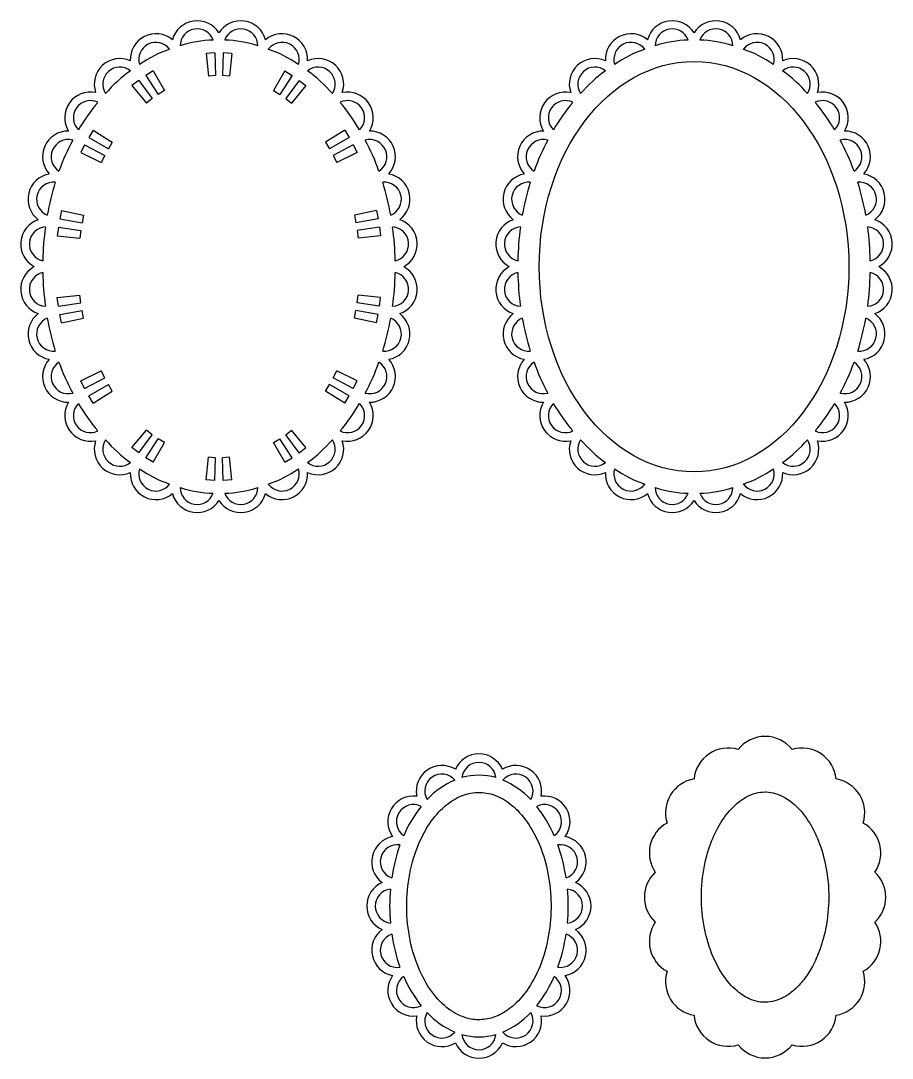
# Model space of a CAD drawing. Extents: x -339 to 88, y -388 to -143.
# Drawn here: x -339.1 to -135.2, y -388.1 to -145.4 of the extents above; entities that cross this region are included whole.
import ezdxf

# ---------------------------------------------------------------- set-up
doc = ezdxf.new("R2010")
doc.units = 0
doc.layers.get('0').update_dxf_attribs({"linetype": 'CONTINUOUS'})

msp = doc.modelspace()

# ---------------------------------------------------------------- linework, layer by layer
for p, q in [((-293.72, -152.89), (-295.72, -153.03)), ((-293.72, -152.89), (-293.54, -158.19)), ((-291.72, -152.89), (-291.9, -158.19)), ((-289.72, -153.03), (-291.72, -152.89)), ((-295.72, -153.03), (-295.18, -158.3)), ((-289.72, -153.03), (-290.26, -158.3)), ((-308.14, -157.11), (-309.86, -158.17)), ((-308.14, -157.11), (-305.5, -161.71)), ((-277.3, -157.11), (-279.94, -161.71)), ((-277.3, -157.11), (-275.59, -158.17)), ((-311.5, -159.31), (-313.09, -160.54)), ((-311.5, -159.31), (-308.36, -163.58)), ((-309.86, -158.17), (-306.96, -162.6)), ((-293.54, -158.19), (-295.18, -158.3)), ((-290.26, -158.3), (-291.9, -158.19)), ((-275.59, -158.17), (-278.49, -162.6)), ((-273.94, -159.31), (-277.08, -163.58)), ((-273.94, -159.31), (-272.36, -160.54)), ((-313.09, -160.54), (-309.72, -164.64)), ((-305.5, -161.71), (-306.96, -162.6)), ((-279.94, -161.71), (-278.49, -162.6)), ((-272.36, -160.54), (-275.72, -164.64)), ((-308.36, -163.58), (-309.72, -164.64)), ((-277.08, -163.58), (-275.72, -164.64)), ((-322.15, -170.93), (-323.19, -172.65)), ((-322.15, -170.93), (-317.68, -173.77)), ((-263.29, -170.93), (-267.77, -173.77)), ((-263.29, -170.93), (-262.25, -172.65)), ((-324.16, -174.39), (-325.06, -176.18)), ((-324.16, -174.39), (-319.47, -176.87)), ((-323.19, -172.65), (-318.6, -175.3)), ((-317.68, -173.77), (-318.6, -175.3)), ((-267.77, -173.77), (-266.84, -175.3)), ((-262.25, -172.65), (-266.84, -175.3)), ((-261.29, -174.39), (-265.97, -176.87)), ((-261.29, -174.39), (-260.38, -176.18)), ((-325.06, -176.18), (-320.29, -178.48)), ((-319.47, -176.87), (-320.29, -178.48)), ((-265.97, -176.87), (-265.16, -178.48)), ((-260.38, -176.18), (-265.16, -178.48)), ((-329.61, -189.74), (-329.99, -191.7)), ((-329.99, -191.7), (-324.77, -192.61)), ((-329.61, -189.74), (-324.42, -190.81)), ((-324.42, -190.81), (-324.77, -192.61)), ((-255.83, -189.74), (-261.02, -190.81)), ((-261.02, -190.81), (-260.68, -192.61)), ((-255.46, -191.7), (-260.68, -192.61)), ((-255.83, -189.74), (-255.46, -191.7)), ((-330.3, -193.68), (-330.55, -195.66)), ((-330.3, -193.68), (-325.05, -194.43)), ((-255.14, -193.68), (-260.39, -194.43)), ((-255.14, -193.68), (-254.89, -195.66)), ((-330.55, -195.66), (-325.29, -196.25)), ((-325.05, -194.43), (-325.29, -196.25)), ((-260.39, -194.43), (-260.16, -196.25)), ((-254.89, -195.66), (-260.16, -196.25)), ((-330.55, -210.11), (-325.29, -209.52)), ((-330.3, -212.1), (-330.55, -210.11)), ((-325.05, -211.35), (-325.29, -209.52)), ((-260.39, -211.35), (-260.16, -209.52)), ((-254.89, -210.11), (-260.16, -209.52)), ((-255.14, -212.1), (-254.89, -210.11)), ((-330.3, -212.1), (-325.05, -211.35)), ((-329.99, -214.07), (-324.77, -213.16)), ((-324.42, -214.96), (-324.77, -213.16)), ((-261.02, -214.96), (-260.68, -213.16)), ((-255.46, -214.07), (-260.68, -213.16)), ((-255.14, -212.1), (-260.39, -211.35)), ((-329.61, -216.04), (-329.99, -214.07)), ((-329.61, -216.04), (-324.42, -214.96)), ((-255.83, -216.04), (-261.02, -214.96)), ((-255.83, -216.04), (-255.46, -214.07)), ((-325.06, -229.59), (-320.29, -227.29)), ((-319.47, -228.9), (-320.29, -227.29)), ((-265.97, -228.9), (-265.16, -227.29)), ((-260.38, -229.59), (-265.16, -227.29)), ((-324.16, -231.38), (-325.06, -229.59)), ((-324.16, -231.38), (-319.47, -228.9)), ((-323.19, -233.13), (-318.6, -230.47)), ((-317.68, -232), (-318.6, -230.47)), ((-267.77, -232), (-266.84, -230.47)), ((-262.25, -233.13), (-266.84, -230.47)), ((-261.29, -231.38), (-265.97, -228.9)), ((-261.29, -231.38), (-260.38, -229.59)), ((-322.15, -234.84), (-317.68, -232)), ((-263.29, -234.84), (-267.77, -232)), ((-322.15, -234.84), (-323.19, -233.13)), ((-263.29, -234.84), (-262.25, -233.13)), ((-313.09, -245.23), (-309.72, -241.14)), ((-311.5, -246.46), (-308.36, -242.19)), ((-308.36, -242.19), (-309.72, -241.14)), ((-277.08, -242.19), (-275.72, -241.14)), ((-273.94, -246.46), (-277.08, -242.19)), ((-272.36, -245.23), (-275.72, -241.14)), ((-309.86, -247.61), (-306.96, -243.17)), ((-308.14, -248.66), (-305.5, -244.06)), ((-305.5, -244.06), (-306.96, -243.17)), ((-279.94, -244.06), (-278.49, -243.17)), ((-277.3, -248.66), (-279.94, -244.06)), ((-275.59, -247.61), (-278.49, -243.17)), ((-311.5, -246.46), (-313.09, -245.23)), ((-295.72, -252.74), (-295.18, -247.47)), ((-293.54, -247.58), (-295.18, -247.47)), ((-290.26, -247.47), (-291.9, -247.58)), ((-289.72, -252.74), (-290.26, -247.47)), ((-273.94, -246.46), (-272.36, -245.23)), ((-308.14, -248.66), (-309.86, -247.61)), ((-293.72, -252.88), (-293.54, -247.58)), ((-291.72, -252.88), (-291.9, -247.58)), ((-277.3, -248.66), (-275.59, -247.61)), ((-293.72, -252.88), (-295.72, -252.74)), ((-289.72, -252.74), (-291.72, -252.88))]:
    msp.add_line(p, q)
for centre, radius, start, end in [((-297.82, -151.36), 6, 31.8852, 165.0518), ((-287.63, -151.36), 6, 14.9482, 148.1148), ((-186.65, -151.36), 6, 31.8852, 165.0518), ((-176.46, -151.36), 6, 14.9482, 148.1148), ((-297.82, -151.26), 4, 20.1578, 179.6301), ((-287.63, -151.26), 4, 0.3699, 159.8422), ((-186.65, -151.26), 4, 20.1578, 179.6301), ((-176.46, -151.26), 4, 0.3699, 159.8422), ((-307.48, -154.4), 6, 49.869, 183.0356), ((-307.48, -154.4), 4, 36.4488, 196.9311), ((-293.33, -176.98), 27.11, 91.5451, 108.2428), ((-292.12, -176.98), 27.11, 71.7572, 88.4549), ((-277.96, -154.4), 6, 356.9644, 130.131), ((-277.96, -154.4), 4, 343.0689, 143.5512), ((-196.31, -154.4), 6, 49.869, 183.0356), ((-196.31, -154.4), 4, 36.4488, 196.9311), ((-182.16, -176.98), 27.11, 91.5451, 108.2428), ((-180.95, -176.98), 27.11, 71.7572, 88.4549), ((-166.79, -154.4), 6, 356.9644, 130.131), ((-166.79, -154.4), 4, 343.0689, 143.5512), ((-294.55, -180.12), 29.73, 109.0706, 124.3092), ((-290.9, -180.12), 29.73, 55.6908, 70.9294), ((-183.38, -180.12), 29.73, 109.0706, 124.3092), ((-179.73, -180.12), 29.73, 55.6908, 70.9294), ((-315.91, -160.2), 6, 66.0076, 199.1741), ((-269.53, -160.2), 6, 340.8259, 113.9924), ((-204.74, -160.2), 6, 66.0076, 199.1741), ((-158.36, -160.2), 6, 340.8259, 113.9924), ((-315.91, -160.2), 4, 51.7307, 212.9998), ((-291.71, -186.73), 36.78, 126.205, 138.5255), ((-269.53, -160.2), 4, 327.0002, 128.2693), ((-293.73, -186.73), 36.78, 41.4745, 53.795), ((-204.74, -160.2), 4, 51.7307, 212.9998), ((-180.54, -186.73), 36.78, 126.205, 138.5255), ((-158.36, -160.2), 4, 327.0002, 128.2693), ((-182.56, -186.73), 36.78, 41.4745, 53.795), ((-322.81, -168.04), 6, 78.2096, 211.3762), ((-262.64, -168.04), 6, 328.6238, 101.7904), ((-211.64, -168.04), 6, 78.2096, 211.3762), ((-151.47, -168.04), 6, 328.6238, 101.7904), ((-322.81, -168.04), 4, 64.1022, 225.578), ((-285.62, -194.23), 46.29, 139.9478, 149.7324), ((-262.64, -168.04), 4, 314.422, 115.8978), ((-299.82, -194.23), 46.29, 30.2676, 40.0522), ((-211.64, -168.04), 4, 64.1022, 225.578), ((-174.46, -194.23), 46.29, 139.9478, 149.7324), ((-151.47, -168.04), 4, 314.422, 115.8978), ((-188.65, -194.23), 46.29, 30.2676, 40.0522), ((-328.01, -177.16), 6, 89.2107, 222.3772), ((-257.43, -177.16), 6, 317.6228, 90.7893), ((-216.84, -177.16), 6, 89.2107, 222.3772), ((-146.26, -177.16), 6, 317.6228, 90.7893), ((-328.01, -177.16), 4, 74.6694, 237.4476), ((-277.64, -199.53), 55.85, 151.9976, 160.1194), ((-257.43, -177.16), 4, 302.5524, 105.3306), ((-307.8, -199.53), 55.85, 19.8806, 28.0024), ((-216.84, -177.16), 4, 74.6694, 237.4476), ((-166.48, -199.53), 55.85, 151.9976, 160.1194), ((-146.26, -177.16), 4, 302.5524, 105.3306), ((-196.63, -199.53), 55.85, 19.8806, 28.0024), ((-331.41, -187.12), 6, 99.8963, 233.0629), ((-254.03, -187.12), 6, 306.9371, 80.1037), ((-220.24, -187.12), 6, 99.8963, 233.0629), ((-142.86, -187.12), 6, 306.9371, 80.1037), ((-331.41, -187.12), 4, 84.6673, 247.9136), ((-270.54, -201.97), 63.36, 162.7095, 169.8713), ((-254.03, -187.12), 4, 292.0864, 95.3327), ((-314.9, -201.97), 63.36, 10.1287, 17.2905), ((-220.24, -187.12), 4, 84.6673, 247.9136), ((-159.37, -201.97), 63.36, 162.7095, 169.8713), ((-142.86, -187.12), 4, 292.0864, 95.3327), ((-203.73, -201.97), 63.36, 10.1287, 17.2905), ((-333.11, -197.6), 6, 108.5397, 241.7063), ((-333.11, -197.6), 4, 93.5013, 257.8306), ((-266.51, -202.65), 67.45, 172.2979, 179.034), ((-252.33, -197.6), 4, 282.1694, 86.4987), ((-318.93, -202.65), 67.45, 0.966, 7.7021), ((-252.33, -197.6), 6, 298.2937, 71.4603), ((-221.94, -197.6), 6, 108.5397, 241.7063), ((-221.94, -197.6), 4, 93.5013, 257.8306), ((-155.34, -202.65), 67.45, 172.2979, 179.034), ((-141.17, -197.6), 4, 282.1694, 86.4987), ((-207.76, -202.65), 67.45, 0.966, 7.7021), ((-141.17, -197.6), 6, 298.2937, 71.4603), ((-333.11, -208.17), 6, 118.2937, 251.4603), ((-252.33, -208.17), 6, 288.5397, 61.7063), ((-221.94, -208.17), 6, 118.2937, 251.4603), ((-141.17, -208.17), 6, 288.5397, 61.7063), ((-333.11, -208.17), 4, 102.1694, 266.4987), ((-266.51, -203.12), 67.45, 180.966, 187.7021), ((-252.33, -208.17), 4, 273.5013, 77.8306), ((-318.93, -203.12), 67.45, 352.2979, 359.034), ((-221.94, -208.17), 4, 102.1694, 266.4987), ((-155.34, -203.12), 67.45, 180.966, 187.7021), ((-141.17, -208.17), 4, 273.5013, 77.8306), ((-207.76, -203.12), 67.45, 352.2979, 359.034), ((-331.41, -218.65), 6, 126.9371, 260.1037), ((-331.41, -218.65), 4, 112.0864, 275.3327), ((-270.54, -203.8), 63.36, 190.1287, 197.2905), ((-254.03, -218.65), 4, 264.6673, 67.9136), ((-314.9, -203.8), 63.36, 342.7095, 349.8713), ((-254.03, -218.65), 6, 279.8963, 53.0629), ((-220.24, -218.65), 6, 126.9371, 260.1037), ((-220.24, -218.65), 4, 112.0864, 275.3327), ((-159.37, -203.8), 63.36, 190.1287, 197.2905), ((-142.86, -218.65), 4, 264.6673, 67.9136), ((-203.73, -203.8), 63.36, 342.7095, 349.8713), ((-142.86, -218.65), 6, 279.8963, 53.0629), ((-328.01, -228.61), 6, 137.6228, 270.7893), ((-328.01, -228.61), 4, 122.5524, 285.3306), ((-277.64, -206.25), 55.85, 199.8806, 208.0024), ((-257.43, -228.61), 4, 254.6695, 57.4476), ((-307.8, -206.25), 55.85, 331.9976, 340.1194), ((-257.43, -228.61), 6, 269.2107, 42.3772), ((-216.84, -228.61), 6, 137.6228, 270.7893), ((-216.84, -228.61), 4, 122.5524, 285.3306), ((-166.48, -206.25), 55.85, 199.8806, 208.0024), ((-146.26, -228.61), 4, 254.6695, 57.4476), ((-196.63, -206.25), 55.85, 331.9976, 340.1194), ((-146.26, -228.61), 6, 269.2107, 42.3772), ((-322.81, -237.73), 6, 148.6238, 281.7904), ((-322.81, -237.73), 4, 134.422, 295.8978), ((-285.62, -211.54), 46.29, 210.2676, 220.0522), ((-262.64, -237.73), 4, 244.1022, 45.578), ((-299.82, -211.54), 46.29, 319.9478, 329.7324), ((-262.64, -237.73), 6, 258.2096, 31.3762), ((-211.64, -237.73), 6, 148.6238, 281.7904), ((-211.64, -237.73), 4, 134.422, 295.8978), ((-174.46, -211.54), 46.29, 210.2676, 220.0522), ((-151.47, -237.73), 4, 244.1022, 45.578), ((-188.65, -211.54), 46.29, 319.9478, 329.7324), ((-151.47, -237.73), 6, 258.2096, 31.3762), ((-315.91, -245.58), 6, 160.8259, 293.9924), ((-315.91, -245.58), 4, 147.0002, 308.2693), ((-291.71, -219.04), 36.78, 221.4745, 233.795), ((-269.53, -245.58), 4, 231.7307, 32.9998), ((-293.73, -219.04), 36.78, 306.205, 318.5255), ((-269.53, -245.58), 6, 246.0076, 19.1741), ((-204.74, -245.58), 6, 160.8259, 293.9924), ((-204.74, -245.58), 4, 147.0002, 308.2693), ((-180.54, -219.04), 36.78, 221.4745, 233.795), ((-158.36, -245.58), 4, 231.7307, 32.9998), ((-182.56, -219.04), 36.78, 306.205, 318.5255), ((-158.36, -245.58), 6, 246.0076, 19.1741), ((-307.48, -251.38), 6, 176.9644, 310.131), ((-307.48, -251.38), 4, 163.0689, 323.5512), ((-294.55, -225.65), 29.73, 235.6908, 250.9294), ((-277.96, -251.38), 6, 229.869, 3.0356), ((-277.96, -251.38), 4, 216.4488, 16.9311), ((-290.9, -225.65), 29.73, 289.0706, 304.3092), ((-196.31, -251.38), 6, 176.9644, 310.131), ((-196.31, -251.38), 4, 163.0689, 323.5512), ((-183.38, -225.65), 29.73, 235.6908, 250.9294), ((-166.79, -251.38), 6, 229.869, 3.0356), ((-166.79, -251.38), 4, 216.4488, 16.9311), ((-179.73, -225.65), 29.73, 289.0706, 304.3092), ((-297.82, -254.51), 4, 180.3699, 339.8422), ((-293.33, -228.8), 27.11, 251.7572, 268.4549), ((-287.63, -254.51), 4, 200.1578, 359.6301), ((-292.12, -228.8), 27.11, 271.5451, 288.2428), ((-186.65, -254.51), 4, 180.3699, 339.8422), ((-182.16, -228.8), 27.11, 251.7572, 268.4549), ((-176.46, -254.51), 4, 200.1578, 359.6301), ((-180.95, -228.8), 27.11, 271.5451, 288.2428), ((-297.82, -254.41), 6, 194.9482, 328.1148), ((-287.63, -254.41), 6, 211.8852, 345.0518), ((-186.65, -254.41), 6, 194.9482, 328.1148), ((-176.46, -254.41), 6, 211.8852, 345.0518), ((-164.92, -320.78), 8, 38.0099, 141.9867), ((-173.59, -323.5), 8, 72.8302, 174.575), ((-156.26, -323.5), 8, 5.425, 107.1698), ((-231.89, -322.87), 6, 23.4167, 156.5833), ((-240.56, -325.58), 6, 58.2336, 191.4001), ((-231.89, -322.87), 4, 6.3255, 173.6707), ((-223.23, -325.58), 6, 348.5963, 121.7629), ((-240.56, -325.58), 4, 40.3597, 209.6629), ((-231.89, -336.28), 14.41, 73.9861, 106.0101), ((-223.23, -325.58), 4, 330.3336, 139.6368), ((-180.24, -330.63), 8, 99.4163, 197.4612), ((-149.6, -330.63), 8, 342.5388, 80.5837), ((-230.03, -340.62), 19.15, 113.0053, 137.0173), ((-233.76, -340.62), 19.15, 42.9827, 66.9947), ((-247.21, -332.72), 6, 82.5912, 215.7578), ((-216.57, -332.72), 6, 324.2387, 97.4052), ((-247.21, -332.72), 4, 63.3467, 235.0826), ((-221.72, -347.91), 30.22, 141.6294, 156.7999), ((-216.57, -332.72), 4, 304.9139, 116.6497), ((-242.06, -347.91), 30.22, 23.2001, 38.3706), ((-184.01, -340.04), 8, 118.9102, 214.1932), ((-145.84, -340.04), 8, 325.8068, 61.0898), ((-250.98, -342.12), 6, 100.6136, 233.7802), ((-212.81, -342.12), 6, 306.2163, 79.3829), ((-250.98, -342.12), 4, 81.2071, 250.6951), ((-212.17, -351.83), 40.56, 160.3156, 171.5867), ((-212.81, -342.12), 4, 289.3013, 98.7894), ((-251.61, -351.83), 40.56, 8.4133, 19.6844), ((-185.17, -350.38), 8, 133.0036, 226.9963), ((-144.68, -350.38), 8, 313.0037, 46.9964), ((-252.14, -352.47), 6, 113.4167, 246.5833), ((-211.65, -352.47), 6, 293.4167, 66.5833), ((-252.14, -352.47), 4, 96.78, 263.2181), ((-208.06, -352.47), 44.72, 174.9038, 185.0943), ((-211.65, -352.47), 4, 276.7783, 83.2165), ((-255.72, -352.47), 44.72, 354.9057, 5.0962), ((-184.01, -360.73), 8, 145.8068, 241.0898), ((-145.84, -360.73), 8, 298.9102, 34.1932), ((-250.98, -362.82), 6, 126.2198, 259.3864), ((-250.98, -362.82), 4, 109.308, 278.7864), ((-212.17, -353.11), 40.56, 188.4133, 199.6844), ((-212.81, -362.82), 4, 261.21, 70.6885), ((-251.61, -353.11), 40.56, 340.3156, 351.5867), ((-212.81, -362.82), 6, 280.6101, 53.7766), ((-247.21, -372.22), 6, 144.2422, 277.4088), ((-216.58, -372.22), 6, 262.5877, 35.7543), ((-180.24, -370.13), 8, 162.5388, 260.5837), ((-149.6, -370.13), 8, 279.4163, 17.4612), ((-247.21, -372.22), 4, 124.9247, 296.6445), ((-221.72, -357.03), 30.22, 203.2001, 218.3706), ((-216.58, -372.22), 4, 243.352, 55.0718), ((-242.06, -357.03), 30.22, 321.6294, 336.7999), ((-240.56, -379.35), 6, 168.5999, 301.7664), ((-240.56, -379.35), 4, 150.346, 319.6347), ((-230.03, -364.32), 19.15, 222.9827, 246.9947), ((-223.23, -379.36), 6, 238.23, 11.3966), ((-223.23, -379.36), 4, 220.3617, 29.6505), ((-233.76, -364.32), 19.15, 293.0053, 317.0173), ((-173.59, -377.27), 8, 185.425, 287.1698), ((-156.26, -377.27), 8, 252.8302, 354.575), ((-231.89, -382.07), 4, 186.3335, 353.6787), ((-231.89, -368.66), 14.41, 253.9899, 286.0139), ((-231.89, -382.07), 6, 203.4167, 336.5833), ((-164.92, -379.99), 8, 218.0133, 321.9901)]:
    msp.add_arc(centre, radius, start, end)
msp.add_ellipse((-181.55, -202.89), major_axis=(0, 48.01), ratio=0.754686)
for points, knots in [([(-231.89, -325.87), (-233.16, -325.87), (-234.43, -326.1), (-236.98, -327.07), (-238.27, -327.81), (-240.75, -329.82), (-241.94, -331.1), (-244.13, -334.14), (-245.11, -335.9), (-246.86, -340.01), (-247.59, -342.4), (-248.56, -347.43), (-248.8, -350.06), (-248.77, -355.31), (-248.5, -357.93), (-247.48, -362.93), (-246.73, -365.3), (-244.84, -369.59), (-243.71, -371.5), (-241.19, -374.7), (-239.81, -375.99), (-237, -377.89), (-235.57, -378.51), (-233.01, -379.07), (-231.88, -379.13), (-229.62, -378.88), (-228.48, -378.57), (-226.2, -377.53), (-225.07, -376.8), (-222.79, -374.85), (-221.65, -373.6), (-219.49, -370.53), (-218.49, -368.69), (-216.83, -364.63), (-216.18, -362.41), (-215.28, -357.77), (-215.03, -355.35), (-214.98, -350.5), (-215.17, -348.07), (-215.97, -343.38), (-216.57, -341.13), (-218.15, -336.97), (-219.11, -335.08), (-221.28, -331.77), (-222.49, -330.37), (-225.02, -328.14), (-226.34, -327.31), (-228.97, -326.2), (-230.28, -325.91), (-231.69, -325.87), (-231.79, -325.87), (-231.89, -325.87)], [0, 0, 0, 0, 0.253277, 0.253277, 0.506554, 0.506554, 0.759831, 0.759831, 1.013108, 1.013108, 1.295787, 1.295787, 1.578466, 1.578466, 1.861144, 1.861144, 2.143823, 2.143823, 2.426502, 2.426502, 2.709181, 2.709181, 2.991859, 2.991859, 3.217718, 3.217718, 3.443576, 3.443576, 3.669435, 3.669435, 3.912533, 3.912533, 4.173728, 4.173728, 4.434923, 4.434923, 4.696118, 4.696118, 4.957313, 4.957313, 5.218508, 5.218508, 5.479703, 5.479703, 5.740898, 5.740898, 6.002093, 6.002093, 6.263288, 6.263288, 6.283185, 6.283185, 6.283185, 6.283185]), ([(-164.92, -325.78), (-165.65, -325.78), (-166.38, -325.87), (-167.87, -326.27), (-168.63, -326.58), (-170.18, -327.44), (-170.96, -327.99), (-172.75, -329.57), (-173.75, -330.7), (-175.6, -333.38), (-176.45, -334.93), (-177.89, -338.35), (-178.49, -340.23), (-179.45, -344.52), (-179.74, -346.97), (-179.86, -351.91), (-179.68, -354.39), (-178.88, -359.15), (-178.24, -361.42), (-176.62, -365.55), (-175.63, -367.39), (-173.44, -370.49), (-172.24, -371.74), (-170.04, -373.45), (-169.05, -374), (-167.34, -374.67), (-166.61, -374.85), (-165.17, -375.01), (-164.45, -375), (-163.01, -374.79), (-162.27, -374.6), (-160.78, -373.97), (-160.01, -373.55), (-158.48, -372.45), (-157.71, -371.78), (-156.22, -370.18), (-155.5, -369.26), (-154.15, -367.17), (-153.51, -366.02), (-152.09, -362.84), (-151.38, -360.69), (-150.39, -356.15), (-150.1, -353.74), (-149.98, -348.92), (-150.15, -346.48), (-150.9, -341.97), (-151.45, -339.87), (-152.81, -336.17), (-153.6, -334.54), (-155.35, -331.67), (-156.31, -330.44), (-158.31, -328.42), (-159.33, -327.63), (-161.08, -326.64), (-161.82, -326.33), (-163.25, -325.92), (-163.95, -325.81), (-164.75, -325.78), (-164.83, -325.78), (-164.92, -325.78)], [0, 0, 0, 0, 0.180762, 0.180762, 0.361524, 0.361524, 0.542286, 0.542286, 0.780096, 0.780096, 1.017906, 1.017906, 1.255716, 1.255716, 1.535292, 1.535292, 1.814869, 1.814869, 2.094445, 2.094445, 2.374022, 2.374022, 2.653598, 2.653598, 2.884098, 2.884098, 3.06201, 3.06201, 3.239922, 3.239922, 3.417834, 3.417834, 3.595746, 3.595746, 3.773658, 3.773658, 3.95157, 3.95157, 4.129482, 4.129482, 4.403064, 4.403064, 4.676645, 4.676645, 4.950226, 4.950226, 5.206279, 5.206279, 5.442198, 5.442198, 5.678117, 5.678117, 5.914036, 5.914036, 6.087718, 6.087718, 6.261399, 6.261399, 6.283185, 6.283185, 6.283185, 6.283185])]:
    msp.add_open_spline(points, degree=3, knots=knots)

doc.saveas('drawing.dxf')
